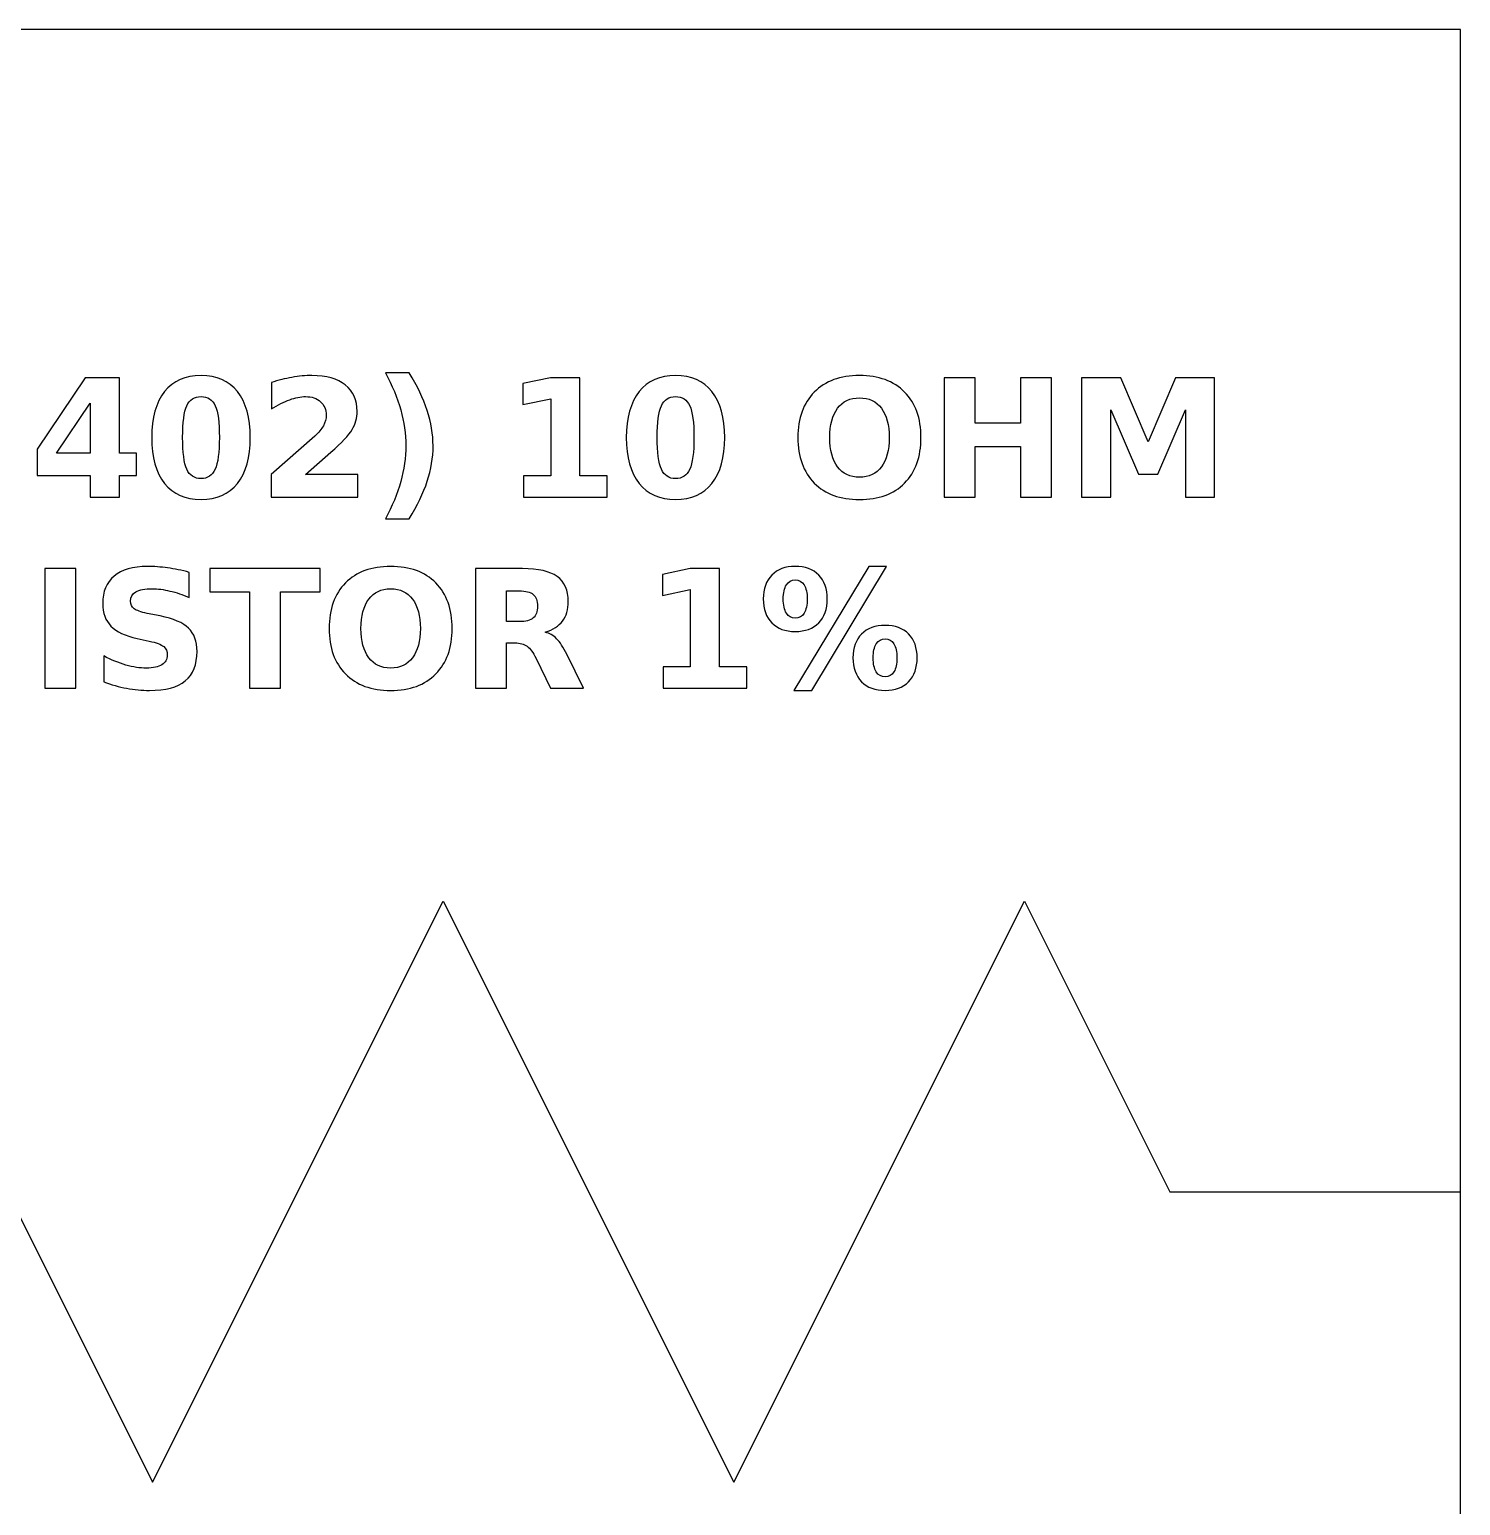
# Model space of a CAD drawing. Extents: x -115 to -95, y -158.5 to -138.5.
# Drawn here: x -107.31 to -95, y -151.2 to -138.5 of the extents above; entities that cross this region are included whole.
import ezdxf

# ---------------------------------------------------------------- set-up
doc = ezdxf.new("R2010")
doc.units = 0
doc.header["$MEASUREMENT"] = 0
doc.layers.add('LAYER_1', color=7, linetype='CONTINUOUS')

msp = doc.modelspace()

# ---------------------------------------------------------------- linework, layer by layer
at = {"layer": 'LAYER_1', "color": 7}
msp.add_lwpolyline([(-115, -158.5), (-95, -158.5), (-95, -138.5), (-115, -138.5), (-115, -158.5)], close=True, dxfattribs=at)
at = {"layer": 'LAYER_1'}
for points, knots in [([(-105.4098, -142.0112), (-105.4098, -142.1817), (-105.4465, -142.3132), (-105.5201, -142.4058), (-105.5201, -142.4058), (-105.5935, -142.4983), (-105.6979, -142.5446), (-105.8329, -142.5446), (-105.8329, -142.5446), (-105.9684, -142.5446), (-106.073, -142.4983), (-106.1464, -142.4058), (-106.1464, -142.4058), (-106.22, -142.3132), (-106.2567, -142.1817), (-106.2567, -142.0112), (-106.2567, -142.0112), (-106.2567, -141.8405), (-106.22, -141.7087), (-106.1464, -141.6161), (-106.1464, -141.6161), (-106.073, -141.5237), (-105.9684, -141.4773), (-105.8329, -141.4773), (-105.8329, -141.4773), (-105.6979, -141.4773), (-105.5935, -141.5237), (-105.5201, -141.6161), (-105.5201, -141.6161), (-105.4465, -141.7087), (-105.4098, -141.8405), (-105.4098, -142.0112)], [0, 0, 0, 0, 0.125, 0.125, 0.125, 0.125, 0.25, 0.25, 0.25, 0.25, 0.375, 0.375, 0.375, 0.375, 0.5, 0.5, 0.5, 0.5, 0.625, 0.625, 0.625, 0.625, 0.75, 0.75, 0.75, 0.75, 0.875, 0.875, 0.875, 0.875, 1, 1, 1, 1]), ([(-104.9357, -142.3296), (-104.9357, -142.3296), (-104.4829, -142.3296), (-104.4829, -142.3296), (-104.4829, -142.3296), (-104.4829, -142.3296), (-104.4829, -142.5246), (-104.4829, -142.5246), (-104.4829, -142.5246), (-104.4829, -142.5246), (-105.2306, -142.5246), (-105.2306, -142.5246), (-105.2306, -142.5246), (-105.2306, -142.5246), (-105.2306, -142.3296), (-105.2306, -142.3296), (-105.2306, -142.3296), (-105.2306, -142.3296), (-104.855, -141.9983), (-104.855, -141.9983), (-104.855, -141.9983), (-104.8214, -141.9679), (-104.7967, -141.9383), (-104.7807, -141.9094), (-104.7807, -141.9094), (-104.7645, -141.8804), (-104.7565, -141.8503), (-104.7565, -141.819), (-104.7565, -141.819), (-104.7565, -141.7708), (-104.7727, -141.732), (-104.8051, -141.7026), (-104.8051, -141.7026), (-104.8374, -141.6732), (-104.8804, -141.6587), (-104.9343, -141.6587), (-104.9343, -141.6587), (-104.9756, -141.6587), (-105.0208, -141.6676), (-105.07, -141.6852), (-105.07, -141.6852), (-105.1191, -141.7029), (-105.1718, -141.7292), (-105.2278, -141.764), (-105.2278, -141.764), (-105.2278, -141.764), (-105.2278, -141.538), (-105.2278, -141.538), (-105.2278, -141.538), (-105.168, -141.5183), (-105.109, -141.5032), (-105.0507, -141.4929), (-105.0507, -141.4929), (-104.9923, -141.4825), (-104.9352, -141.4773), (-104.879, -141.4773), (-104.879, -141.4773), (-104.756, -141.4773), (-104.6603, -141.5044), (-104.5921, -141.5587), (-104.5921, -141.5587), (-104.5239, -141.6128), (-104.4898, -141.6883), (-104.4898, -141.7854), (-104.4898, -141.7854), (-104.4898, -141.8414), (-104.5043, -141.8936), (-104.5333, -141.9421), (-104.5333, -141.9421), (-104.5622, -141.9905), (-104.6231, -142.0554), (-104.7158, -142.1368), (-104.7158, -142.1368), (-104.7158, -142.1368), (-104.9357, -142.3296), (-104.9357, -142.3296)], [0, 0, 0, 0, 0.0526316, 0.0526316, 0.0526316, 0.0526316, 0.1052632, 0.1052632, 0.1052632, 0.1052632, 0.1578947, 0.1578947, 0.1578947, 0.1578947, 0.2105263, 0.2105263, 0.2105263, 0.2105263, 0.2631579, 0.2631579, 0.2631579, 0.2631579, 0.3157895, 0.3157895, 0.3157895, 0.3157895, 0.3684211, 0.3684211, 0.3684211, 0.3684211, 0.4210526, 0.4210526, 0.4210526, 0.4210526, 0.4736842, 0.4736842, 0.4736842, 0.4736842, 0.5263158, 0.5263158, 0.5263158, 0.5263158, 0.5789474, 0.5789474, 0.5789474, 0.5789474, 0.6315789, 0.6315789, 0.6315789, 0.6315789, 0.6842105, 0.6842105, 0.6842105, 0.6842105, 0.7368421, 0.7368421, 0.7368421, 0.7368421, 0.7894737, 0.7894737, 0.7894737, 0.7894737, 0.8421053, 0.8421053, 0.8421053, 0.8421053, 0.8947368, 0.8947368, 0.8947368, 0.8947368, 0.9473684, 0.9473684, 0.9473684, 0.9473684, 1, 1, 1, 1]), ([(-104.2475, -142.7106), (-104.1887, -142.6013), (-104.1445, -142.4945), (-104.1151, -142.3903), (-104.1151, -142.3903), (-104.0857, -142.2859), (-104.0711, -142.1831), (-104.0711, -142.0815), (-104.0711, -142.0815), (-104.0711, -141.9799), (-104.0857, -141.8771), (-104.1151, -141.7732), (-104.1151, -141.7732), (-104.1445, -141.6692), (-104.1887, -141.5627), (-104.2475, -141.4538), (-104.2475, -141.4538), (-104.2475, -141.4538), (-104.0429, -141.4538), (-104.0429, -141.4538), (-104.0429, -141.4538), (-103.9731, -141.5665), (-103.9213, -141.6742), (-103.8874, -141.7774), (-103.8874, -141.7774), (-103.8538, -141.8804), (-103.8369, -141.9823), (-103.8369, -142.0829), (-103.8369, -142.0829), (-103.8369, -142.1836), (-103.8536, -142.2849), (-103.8872, -142.387), (-103.8872, -142.387), (-103.9206, -142.4893), (-103.9726, -142.5973), (-104.0429, -142.7106), (-104.0429, -142.7106), (-104.0429, -142.7106), (-104.2475, -142.7106), (-104.2475, -142.7106)], [0, 0, 0, 0, 0.1, 0.1, 0.1, 0.1, 0.2, 0.2, 0.2, 0.2, 0.3, 0.3, 0.3, 0.3, 0.4, 0.4, 0.4, 0.4, 0.5, 0.5, 0.5, 0.5, 0.6, 0.6, 0.6, 0.6, 0.7, 0.7, 0.7, 0.7, 0.8, 0.8, 0.8, 0.8, 0.9, 0.9, 0.9, 0.9, 1, 1, 1, 1]), ([(-101.3279, -142.0112), (-101.3279, -142.1817), (-101.3646, -142.3132), (-101.4382, -142.4058), (-101.4382, -142.4058), (-101.5116, -142.4983), (-101.616, -142.5446), (-101.751, -142.5446), (-101.751, -142.5446), (-101.8865, -142.5446), (-101.9911, -142.4983), (-102.0645, -142.4058), (-102.0645, -142.4058), (-102.1381, -142.3132), (-102.1748, -142.1817), (-102.1748, -142.0112), (-102.1748, -142.0112), (-102.1748, -141.8405), (-102.1381, -141.7087), (-102.0645, -141.6161), (-102.0645, -141.6161), (-101.9911, -141.5237), (-101.8865, -141.4773), (-101.751, -141.4773), (-101.751, -141.4773), (-101.616, -141.4773), (-101.5116, -141.5237), (-101.4382, -141.6161), (-101.4382, -141.6161), (-101.3646, -141.7087), (-101.3279, -141.8405), (-101.3279, -142.0112)], [0, 0, 0, 0, 0.125, 0.125, 0.125, 0.125, 0.25, 0.25, 0.25, 0.25, 0.375, 0.375, 0.375, 0.375, 0.5, 0.5, 0.5, 0.5, 0.625, 0.625, 0.625, 0.625, 0.75, 0.75, 0.75, 0.75, 0.875, 0.875, 0.875, 0.875, 1, 1, 1, 1]), ([(-100.1696, -141.4773), (-100.0043, -141.4773), (-99.8747, -141.5246), (-99.7811, -141.6194), (-99.7811, -141.6194), (-99.6873, -141.7139), (-99.6405, -141.8444), (-99.6405, -142.0112), (-99.6405, -142.0112), (-99.6405, -142.1775), (-99.6873, -142.308), (-99.7811, -142.4025), (-99.7811, -142.4025), (-99.8747, -142.4973), (-100.0043, -142.5446), (-100.1696, -142.5446), (-100.1696, -142.5446), (-100.3345, -142.5446), (-100.4638, -142.4973), (-100.5579, -142.4025), (-100.5579, -142.4025), (-100.6517, -142.308), (-100.6988, -142.1775), (-100.6988, -142.0112), (-100.6988, -142.0112), (-100.6988, -141.8444), (-100.6517, -141.7139), (-100.5579, -141.6194), (-100.5579, -141.6194), (-100.4638, -141.5246), (-100.3345, -141.4773), (-100.1696, -141.4773)], [0, 0, 0, 0, 0.125, 0.125, 0.125, 0.125, 0.25, 0.25, 0.25, 0.25, 0.375, 0.375, 0.375, 0.375, 0.5, 0.5, 0.5, 0.5, 0.625, 0.625, 0.625, 0.625, 0.75, 0.75, 0.75, 0.75, 0.875, 0.875, 0.875, 0.875, 1, 1, 1, 1]), ([(-106.8306, -141.4959), (-106.8306, -141.4959), (-106.5356, -141.4959), (-106.5356, -141.4959), (-106.5356, -141.4959), (-106.5356, -141.4959), (-106.5356, -142.145), (-106.5356, -142.145), (-106.5356, -142.145), (-106.5356, -142.145), (-106.3889, -142.145), (-106.3889, -142.145), (-106.3889, -142.145), (-106.3889, -142.145), (-106.3889, -142.3372), (-106.3889, -142.3372), (-106.3889, -142.3372), (-106.3889, -142.3372), (-106.5356, -142.3372), (-106.5356, -142.3372), (-106.5356, -142.3372), (-106.5356, -142.3372), (-106.5356, -142.5246), (-106.5356, -142.5246), (-106.5356, -142.5246), (-106.5356, -142.5246), (-106.7863, -142.5246), (-106.7863, -142.5246), (-106.7863, -142.5246), (-106.7863, -142.5246), (-106.7863, -142.3372), (-106.7863, -142.3372), (-106.7863, -142.3372), (-106.7863, -142.3372), (-107.2426, -142.3372), (-107.2426, -142.3372), (-107.2426, -142.3372), (-107.2426, -142.3372), (-107.2426, -142.1097), (-107.2426, -142.1097), (-107.2426, -142.1097), (-107.2426, -142.1097), (-106.8306, -141.4959), (-106.8306, -141.4959)], [0, 0, 0, 0, 0.0909091, 0.0909091, 0.0909091, 0.0909091, 0.1818182, 0.1818182, 0.1818182, 0.1818182, 0.2727273, 0.2727273, 0.2727273, 0.2727273, 0.3636364, 0.3636364, 0.3636364, 0.3636364, 0.4545455, 0.4545455, 0.4545455, 0.4545455, 0.5454545, 0.5454545, 0.5454545, 0.5454545, 0.6363636, 0.6363636, 0.6363636, 0.6363636, 0.7272727, 0.7272727, 0.7272727, 0.7272727, 0.8181818, 0.8181818, 0.8181818, 0.8181818, 0.9090909, 0.9090909, 0.9090909, 0.9090909, 1, 1, 1, 1]), ([(-103.0589, -142.3414), (-103.0589, -142.3414), (-102.8246, -142.3414), (-102.8246, -142.3414), (-102.8246, -142.3414), (-102.8246, -142.3414), (-102.8246, -141.6765), (-102.8246, -141.6765), (-102.8246, -141.6765), (-102.8246, -141.6765), (-103.065, -141.7262), (-103.065, -141.7262), (-103.065, -141.7262), (-103.065, -141.7262), (-103.065, -141.5455), (-103.065, -141.5455), (-103.065, -141.5455), (-103.065, -141.5455), (-102.826, -141.4959), (-102.826, -141.4959), (-102.826, -141.4959), (-102.826, -141.4959), (-102.5739, -141.4959), (-102.5739, -141.4959), (-102.5739, -141.4959), (-102.5739, -141.4959), (-102.5739, -142.3414), (-102.5739, -142.3414), (-102.5739, -142.3414), (-102.5739, -142.3414), (-102.3397, -142.3414), (-102.3397, -142.3414), (-102.3397, -142.3414), (-102.3397, -142.3414), (-102.3397, -142.5246), (-102.3397, -142.5246), (-102.3397, -142.5246), (-102.3397, -142.5246), (-103.0589, -142.5246), (-103.0589, -142.5246), (-103.0589, -142.5246), (-103.0589, -142.5246), (-103.0589, -142.3414), (-103.0589, -142.3414)], [0, 0, 0, 0, 0.0909091, 0.0909091, 0.0909091, 0.0909091, 0.1818182, 0.1818182, 0.1818182, 0.1818182, 0.2727273, 0.2727273, 0.2727273, 0.2727273, 0.3636364, 0.3636364, 0.3636364, 0.3636364, 0.4545455, 0.4545455, 0.4545455, 0.4545455, 0.5454545, 0.5454545, 0.5454545, 0.5454545, 0.6363636, 0.6363636, 0.6363636, 0.6363636, 0.7272727, 0.7272727, 0.7272727, 0.7272727, 0.8181818, 0.8181818, 0.8181818, 0.8181818, 0.9090909, 0.9090909, 0.9090909, 0.9090909, 1, 1, 1, 1]), ([(-99.4398, -141.4959), (-99.4398, -141.4959), (-99.1745, -141.4959), (-99.1745, -141.4959), (-99.1745, -141.4959), (-99.1745, -141.4959), (-99.1745, -141.888), (-99.1745, -141.888), (-99.1745, -141.888), (-99.1745, -141.888), (-98.7832, -141.888), (-98.7832, -141.888), (-98.7832, -141.888), (-98.7832, -141.888), (-98.7832, -141.4959), (-98.7832, -141.4959), (-98.7832, -141.4959), (-98.7832, -141.4959), (-98.5179, -141.4959), (-98.5179, -141.4959), (-98.5179, -141.4959), (-98.5179, -141.4959), (-98.5179, -142.5246), (-98.5179, -142.5246), (-98.5179, -142.5246), (-98.5179, -142.5246), (-98.7832, -142.5246), (-98.7832, -142.5246), (-98.7832, -142.5246), (-98.7832, -142.5246), (-98.7832, -142.0886), (-98.7832, -142.0886), (-98.7832, -142.0886), (-98.7832, -142.0886), (-99.1745, -142.0886), (-99.1745, -142.0886), (-99.1745, -142.0886), (-99.1745, -142.0886), (-99.1745, -142.5246), (-99.1745, -142.5246), (-99.1745, -142.5246), (-99.1745, -142.5246), (-99.4398, -142.5246), (-99.4398, -142.5246), (-99.4398, -142.5246), (-99.4398, -142.5246), (-99.4398, -141.4959), (-99.4398, -141.4959)], [0, 0, 0, 0, 0.0833333, 0.0833333, 0.0833333, 0.0833333, 0.1666667, 0.1666667, 0.1666667, 0.1666667, 0.25, 0.25, 0.25, 0.25, 0.3333333, 0.3333333, 0.3333333, 0.3333333, 0.4166667, 0.4166667, 0.4166667, 0.4166667, 0.5, 0.5, 0.5, 0.5, 0.5833333, 0.5833333, 0.5833333, 0.5833333, 0.6666667, 0.6666667, 0.6666667, 0.6666667, 0.75, 0.75, 0.75, 0.75, 0.8333333, 0.8333333, 0.8333333, 0.8333333, 0.9166667, 0.9166667, 0.9166667, 0.9166667, 1, 1, 1, 1]), ([(-98.2589, -141.4959), (-98.2589, -141.4959), (-97.9214, -141.4959), (-97.9214, -141.4959), (-97.9214, -141.4959), (-97.9214, -141.4959), (-97.6869, -142.0465), (-97.6869, -142.0465), (-97.6869, -142.0465), (-97.6869, -142.0465), (-97.4513, -141.4959), (-97.4513, -141.4959), (-97.4513, -141.4959), (-97.4513, -141.4959), (-97.1145, -141.4959), (-97.1145, -141.4959), (-97.1145, -141.4959), (-97.1145, -141.4959), (-97.1145, -142.5246), (-97.1145, -142.5246), (-97.1145, -142.5246), (-97.1145, -142.5246), (-97.3652, -142.5246), (-97.3652, -142.5246), (-97.3652, -142.5246), (-97.3652, -142.5246), (-97.3652, -141.7722), (-97.3652, -141.7722), (-97.3652, -141.7722), (-97.3652, -141.7722), (-97.6023, -142.3268), (-97.6023, -142.3268), (-97.6023, -142.3268), (-97.6023, -142.3268), (-97.7704, -142.3268), (-97.7704, -142.3268), (-97.7704, -142.3268), (-97.7704, -142.3268), (-98.0075, -141.7722), (-98.0075, -141.7722), (-98.0075, -141.7722), (-98.0075, -141.7722), (-98.0075, -142.5246), (-98.0075, -142.5246), (-98.0075, -142.5246), (-98.0075, -142.5246), (-98.2589, -142.5246), (-98.2589, -142.5246), (-98.2589, -142.5246), (-98.2589, -142.5246), (-98.2589, -141.4959), (-98.2589, -141.4959)], [0, 0, 0, 0, 0.0769231, 0.0769231, 0.0769231, 0.0769231, 0.1538462, 0.1538462, 0.1538462, 0.1538462, 0.2307692, 0.2307692, 0.2307692, 0.2307692, 0.3076923, 0.3076923, 0.3076923, 0.3076923, 0.3846154, 0.3846154, 0.3846154, 0.3846154, 0.4615385, 0.4615385, 0.4615385, 0.4615385, 0.5384615, 0.5384615, 0.5384615, 0.5384615, 0.6153846, 0.6153846, 0.6153846, 0.6153846, 0.6923077, 0.6923077, 0.6923077, 0.6923077, 0.7692308, 0.7692308, 0.7692308, 0.7692308, 0.8461538, 0.8461538, 0.8461538, 0.8461538, 0.9230769, 0.9230769, 0.9230769, 0.9230769, 1, 1, 1, 1]), ([(-106.7863, -141.7144), (-106.7863, -141.7144), (-107.0773, -142.145), (-107.0773, -142.145), (-107.0773, -142.145), (-107.0773, -142.145), (-106.7863, -142.145), (-106.7863, -142.145), (-106.7863, -142.145), (-106.7863, -142.145), (-106.7863, -141.7144), (-106.7863, -141.7144)], [0, 0, 0, 0, 0.3333333, 0.3333333, 0.3333333, 0.3333333, 0.6666667, 0.6666667, 0.6666667, 0.6666667, 1, 1, 1, 1]), ([(-105.6751, -142.0093), (-105.6751, -141.8807), (-105.6871, -141.7901), (-105.7113, -141.7374), (-105.7113, -141.7374), (-105.7353, -141.685), (-105.776, -141.6587), (-105.8329, -141.6587), (-105.8329, -141.6587), (-105.8898, -141.6587), (-105.9305, -141.685), (-105.955, -141.7374), (-105.955, -141.7374), (-105.9792, -141.7901), (-105.9914, -141.8807), (-105.9914, -142.0093), (-105.9914, -142.0093), (-105.9914, -142.1391), (-105.9792, -142.2309), (-105.955, -142.284), (-105.955, -142.284), (-105.9305, -142.3374), (-105.8898, -142.364), (-105.8329, -142.364), (-105.8329, -142.364), (-105.7765, -142.364), (-105.736, -142.3374), (-105.7115, -142.284), (-105.7115, -142.284), (-105.6873, -142.2309), (-105.6751, -142.1391), (-105.6751, -142.0093)], [0, 0, 0, 0, 0.125, 0.125, 0.125, 0.125, 0.25, 0.25, 0.25, 0.25, 0.375, 0.375, 0.375, 0.375, 0.5, 0.5, 0.5, 0.5, 0.625, 0.625, 0.625, 0.625, 0.75, 0.75, 0.75, 0.75, 0.875, 0.875, 0.875, 0.875, 1, 1, 1, 1]), ([(-101.5932, -142.0093), (-101.5932, -141.8807), (-101.6052, -141.7901), (-101.6294, -141.7374), (-101.6294, -141.7374), (-101.6534, -141.685), (-101.6941, -141.6587), (-101.751, -141.6587), (-101.751, -141.6587), (-101.8079, -141.6587), (-101.8486, -141.685), (-101.8731, -141.7374), (-101.8731, -141.7374), (-101.8973, -141.7901), (-101.9095, -141.8807), (-101.9095, -142.0093), (-101.9095, -142.0093), (-101.9095, -142.1391), (-101.8973, -142.2309), (-101.8731, -142.284), (-101.8731, -142.284), (-101.8486, -142.3374), (-101.8079, -142.364), (-101.751, -142.364), (-101.751, -142.364), (-101.6946, -142.364), (-101.6541, -142.3374), (-101.6296, -142.284), (-101.6296, -142.284), (-101.6054, -142.2309), (-101.5932, -142.1391), (-101.5932, -142.0093)], [0, 0, 0, 0, 0.125, 0.125, 0.125, 0.125, 0.25, 0.25, 0.25, 0.25, 0.375, 0.375, 0.375, 0.375, 0.5, 0.5, 0.5, 0.5, 0.625, 0.625, 0.625, 0.625, 0.75, 0.75, 0.75, 0.75, 0.875, 0.875, 0.875, 0.875, 1, 1, 1, 1]), ([(-100.1696, -141.6695), (-100.2505, -141.6695), (-100.3131, -141.6993), (-100.3578, -141.7591), (-100.3578, -141.7591), (-100.4022, -141.8188), (-100.4246, -141.9028), (-100.4246, -142.0112), (-100.4246, -142.0112), (-100.4246, -142.1194), (-100.4022, -142.2031), (-100.3578, -142.2628), (-100.3578, -142.2628), (-100.3131, -142.3226), (-100.2505, -142.3524), (-100.1696, -142.3524), (-100.1696, -142.3524), (-100.0882, -142.3524), (-100.0255, -142.3226), (-99.9808, -142.2628), (-99.9808, -142.2628), (-99.9363, -142.2031), (-99.914, -142.1194), (-99.914, -142.0112), (-99.914, -142.0112), (-99.914, -141.9028), (-99.9363, -141.8188), (-99.9808, -141.7591), (-99.9808, -141.7591), (-100.0255, -141.6993), (-100.0882, -141.6695), (-100.1696, -141.6695)], [0, 0, 0, 0, 0.125, 0.125, 0.125, 0.125, 0.25, 0.25, 0.25, 0.25, 0.375, 0.375, 0.375, 0.375, 0.5, 0.5, 0.5, 0.5, 0.625, 0.625, 0.625, 0.625, 0.75, 0.75, 0.75, 0.75, 0.875, 0.875, 0.875, 0.875, 1, 1, 1, 1]), ([(-105.9348, -143.1709), (-105.9348, -143.1709), (-105.9348, -143.3884), (-105.9348, -143.3884), (-105.9348, -143.3884), (-105.9913, -143.3632), (-106.0465, -143.3442), (-106.1001, -143.3313), (-106.1001, -143.3313), (-106.154, -143.3183), (-106.2048, -143.312), (-106.2525, -143.312), (-106.2525, -143.312), (-106.3158, -143.312), (-106.3628, -143.3207), (-106.3932, -143.3381), (-106.3932, -143.3381), (-106.4235, -143.3557), (-106.4386, -143.3828), (-106.4386, -143.4195), (-106.4386, -143.4195), (-106.4386, -143.447), (-106.4285, -143.4686), (-106.408, -143.4839), (-106.408, -143.4839), (-106.3875, -143.4992), (-106.3504, -143.5126), (-106.2965, -143.5236), (-106.2965, -143.5236), (-106.2965, -143.5236), (-106.1836, -143.5462), (-106.1836, -143.5462), (-106.1836, -143.5462), (-106.0691, -143.5693), (-105.988, -143.6041), (-105.9398, -143.6511), (-105.9398, -143.6511), (-105.8915, -143.6979), (-105.8673, -143.7645), (-105.8673, -143.8508), (-105.8673, -143.8508), (-105.8673, -143.9644), (-105.9009, -144.0488), (-105.9682, -144.1041), (-105.9682, -144.1041), (-106.0355, -144.1593), (-106.1382, -144.1871), (-106.2765, -144.1871), (-106.2765, -144.1871), (-106.3419, -144.1871), (-106.4073, -144.181), (-106.4729, -144.1685), (-106.4729, -144.1685), (-106.5385, -144.156), (-106.6044, -144.1377), (-106.67, -144.1135), (-106.67, -144.1135), (-106.67, -144.1135), (-106.67, -143.8896), (-106.67, -143.8896), (-106.67, -143.8896), (-106.6044, -143.9244), (-106.5409, -143.9507), (-106.4795, -143.9684), (-106.4795, -143.9684), (-106.4181, -143.986), (-106.3591, -143.9949), (-106.3022, -143.9949), (-106.3022, -143.9949), (-106.2443, -143.9949), (-106.1999, -143.9853), (-106.1691, -143.966), (-106.1691, -143.966), (-106.1382, -143.9467), (-106.123, -143.9192), (-106.123, -143.8832), (-106.123, -143.8832), (-106.123, -143.8512), (-106.1333, -143.8263), (-106.1542, -143.8089), (-106.1542, -143.8089), (-106.1752, -143.7915), (-106.2168, -143.7758), (-106.2794, -143.7621), (-106.2794, -143.7621), (-106.2794, -143.7621), (-106.3821, -143.7393), (-106.3821, -143.7393), (-106.3821, -143.7393), (-106.4849, -143.7172), (-106.5602, -143.6822), (-106.6077, -143.6339), (-106.6077, -143.6339), (-106.6552, -143.5857), (-106.6789, -143.5206), (-106.6789, -143.439), (-106.6789, -143.439), (-106.6789, -143.3364), (-106.6458, -143.2576), (-106.5797, -143.2026), (-106.5797, -143.2026), (-106.5136, -143.1473), (-106.4186, -143.1198), (-106.2944, -143.1198), (-106.2944, -143.1198), (-106.238, -143.1198), (-106.1799, -143.1241), (-106.1201, -143.1325), (-106.1201, -143.1325), (-106.0604, -143.141), (-105.9986, -143.1537), (-105.9348, -143.1709)], [0, 0, 0, 0, 0.0357143, 0.0357143, 0.0357143, 0.0357143, 0.0714286, 0.0714286, 0.0714286, 0.0714286, 0.1071429, 0.1071429, 0.1071429, 0.1071429, 0.1428571, 0.1428571, 0.1428571, 0.1428571, 0.1785714, 0.1785714, 0.1785714, 0.1785714, 0.2142857, 0.2142857, 0.2142857, 0.2142857, 0.25, 0.25, 0.25, 0.25, 0.2857143, 0.2857143, 0.2857143, 0.2857143, 0.3214286, 0.3214286, 0.3214286, 0.3214286, 0.3571429, 0.3571429, 0.3571429, 0.3571429, 0.3928571, 0.3928571, 0.3928571, 0.3928571, 0.4285714, 0.4285714, 0.4285714, 0.4285714, 0.4642857, 0.4642857, 0.4642857, 0.4642857, 0.5, 0.5, 0.5, 0.5, 0.5357143, 0.5357143, 0.5357143, 0.5357143, 0.5714286, 0.5714286, 0.5714286, 0.5714286, 0.6071429, 0.6071429, 0.6071429, 0.6071429, 0.6428571, 0.6428571, 0.6428571, 0.6428571, 0.6785714, 0.6785714, 0.6785714, 0.6785714, 0.7142857, 0.7142857, 0.7142857, 0.7142857, 0.75, 0.75, 0.75, 0.75, 0.7857143, 0.7857143, 0.7857143, 0.7857143, 0.8214286, 0.8214286, 0.8214286, 0.8214286, 0.8571429, 0.8571429, 0.8571429, 0.8571429, 0.8928571, 0.8928571, 0.8928571, 0.8928571, 0.9285714, 0.9285714, 0.9285714, 0.9285714, 0.9642857, 0.9642857, 0.9642857, 0.9642857, 1, 1, 1, 1]), ([(-104.202, -143.1198), (-104.0367, -143.1198), (-103.9071, -143.1671), (-103.8135, -143.2619), (-103.8135, -143.2619), (-103.7197, -143.3564), (-103.6729, -143.4869), (-103.6729, -143.6537), (-103.6729, -143.6537), (-103.6729, -143.82), (-103.7197, -143.9505), (-103.8135, -144.045), (-103.8135, -144.045), (-103.9071, -144.1398), (-104.0367, -144.1871), (-104.202, -144.1871), (-104.202, -144.1871), (-104.3669, -144.1871), (-104.4962, -144.1398), (-104.5903, -144.045), (-104.5903, -144.045), (-104.6841, -143.9505), (-104.7312, -143.82), (-104.7312, -143.6537), (-104.7312, -143.6537), (-104.7312, -143.4869), (-104.6841, -143.3564), (-104.5903, -143.2619), (-104.5903, -143.2619), (-104.4962, -143.1671), (-104.3669, -143.1198), (-104.202, -143.1198)], [0, 0, 0, 0, 0.125, 0.125, 0.125, 0.125, 0.25, 0.25, 0.25, 0.25, 0.375, 0.375, 0.375, 0.375, 0.5, 0.5, 0.5, 0.5, 0.625, 0.625, 0.625, 0.625, 0.75, 0.75, 0.75, 0.75, 0.875, 0.875, 0.875, 0.875, 1, 1, 1, 1]), ([(-100.7218, -143.1198), (-100.6364, -143.1198), (-100.5691, -143.1448), (-100.5202, -143.1946), (-100.5202, -143.1946), (-100.4713, -143.2445), (-100.4469, -143.3127), (-100.4469, -143.3997), (-100.4469, -143.3997), (-100.4469, -143.4865), (-100.4713, -143.5549), (-100.5202, -143.605), (-100.5202, -143.605), (-100.5691, -143.6551), (-100.6364, -143.68), (-100.7218, -143.68), (-100.7218, -143.68), (-100.8072, -143.68), (-100.8744, -143.6551), (-100.9233, -143.605), (-100.9233, -143.605), (-100.9723, -143.5549), (-100.9967, -143.4865), (-100.9967, -143.3997), (-100.9967, -143.3997), (-100.9967, -143.3127), (-100.9723, -143.2445), (-100.9233, -143.1946), (-100.9233, -143.1946), (-100.8744, -143.1448), (-100.8072, -143.1198), (-100.7218, -143.1198)], [0, 0, 0, 0, 0.125, 0.125, 0.125, 0.125, 0.25, 0.25, 0.25, 0.25, 0.375, 0.375, 0.375, 0.375, 0.5, 0.5, 0.5, 0.5, 0.625, 0.625, 0.625, 0.625, 0.75, 0.75, 0.75, 0.75, 0.875, 0.875, 0.875, 0.875, 1, 1, 1, 1]), ([(-100.5804, -144.1871), (-100.5804, -144.1871), (-100.7326, -144.1871), (-100.7326, -144.1871), (-100.7326, -144.1871), (-100.7326, -144.1871), (-100.0898, -143.1198), (-100.0898, -143.1198), (-100.0898, -143.1198), (-100.0898, -143.1198), (-99.937, -143.1198), (-99.937, -143.1198), (-99.937, -143.1198), (-99.937, -143.1198), (-100.5804, -144.1871), (-100.5804, -144.1871)], [0, 0, 0, 0, 0.25, 0.25, 0.25, 0.25, 0.5, 0.5, 0.5, 0.5, 0.75, 0.75, 0.75, 0.75, 1, 1, 1, 1]), ([(-107.1756, -143.1384), (-107.1756, -143.1384), (-106.9103, -143.1384), (-106.9103, -143.1384), (-106.9103, -143.1384), (-106.9103, -143.1384), (-106.9103, -144.1671), (-106.9103, -144.1671), (-106.9103, -144.1671), (-106.9103, -144.1671), (-107.1756, -144.1671), (-107.1756, -144.1671), (-107.1756, -144.1671), (-107.1756, -144.1671), (-107.1756, -143.1384), (-107.1756, -143.1384)], [0, 0, 0, 0, 0.25, 0.25, 0.25, 0.25, 0.5, 0.5, 0.5, 0.5, 0.75, 0.75, 0.75, 0.75, 1, 1, 1, 1]), ([(-105.7573, -143.1384), (-105.7573, -143.1384), (-104.8093, -143.1384), (-104.8093, -143.1384), (-104.8093, -143.1384), (-104.8093, -143.1384), (-104.8093, -143.339), (-104.8093, -143.339), (-104.8093, -143.339), (-104.8093, -143.339), (-105.1503, -143.339), (-105.1503, -143.339), (-105.1503, -143.339), (-105.1503, -143.339), (-105.1503, -144.1671), (-105.1503, -144.1671), (-105.1503, -144.1671), (-105.1503, -144.1671), (-105.4156, -144.1671), (-105.4156, -144.1671), (-105.4156, -144.1671), (-105.4156, -144.1671), (-105.4156, -143.339), (-105.4156, -143.339), (-105.4156, -143.339), (-105.4156, -143.339), (-105.7573, -143.339), (-105.7573, -143.339), (-105.7573, -143.339), (-105.7573, -143.339), (-105.7573, -143.1384), (-105.7573, -143.1384)], [0, 0, 0, 0, 0.125, 0.125, 0.125, 0.125, 0.25, 0.25, 0.25, 0.25, 0.375, 0.375, 0.375, 0.375, 0.5, 0.5, 0.5, 0.5, 0.625, 0.625, 0.625, 0.625, 0.75, 0.75, 0.75, 0.75, 0.875, 0.875, 0.875, 0.875, 1, 1, 1, 1]), ([(-103.2069, -143.7779), (-103.2069, -143.7779), (-103.2069, -144.1671), (-103.2069, -144.1671), (-103.2069, -144.1671), (-103.2069, -144.1671), (-103.4722, -144.1671), (-103.4722, -144.1671), (-103.4722, -144.1671), (-103.4722, -144.1671), (-103.4722, -143.1384), (-103.4722, -143.1384), (-103.4722, -143.1384), (-103.4722, -143.1384), (-103.067, -143.1384), (-103.067, -143.1384), (-103.067, -143.1384), (-102.9315, -143.1384), (-102.832, -143.1612), (-102.769, -143.2066), (-102.769, -143.2066), (-102.7058, -143.252), (-102.6742, -143.324), (-102.6742, -143.4223), (-102.6742, -143.4223), (-102.6742, -143.4902), (-102.6907, -143.5462), (-102.7234, -143.5897), (-102.7234, -143.5897), (-102.7563, -143.6335), (-102.8059, -143.6657), (-102.872, -143.6862), (-102.872, -143.6862), (-102.8358, -143.6946), (-102.8031, -143.7132), (-102.7744, -143.7424), (-102.7744, -143.7424), (-102.7457, -143.7715), (-102.7168, -143.8157), (-102.6874, -143.875), (-102.6874, -143.875), (-102.6874, -143.875), (-102.5432, -144.1671), (-102.5432, -144.1671), (-102.5432, -144.1671), (-102.5432, -144.1671), (-102.8259, -144.1671), (-102.8259, -144.1671), (-102.8259, -144.1671), (-102.8259, -144.1671), (-102.9513, -143.9115), (-102.9513, -143.9115), (-102.9513, -143.9115), (-102.9764, -143.8602), (-103.0021, -143.8249), (-103.0282, -143.8061), (-103.0282, -143.8061), (-103.0541, -143.7873), (-103.0886, -143.7779), (-103.1319, -143.7779), (-103.1319, -143.7779), (-103.1319, -143.7779), (-103.2069, -143.7779), (-103.2069, -143.7779)], [0, 0, 0, 0, 0.0625, 0.0625, 0.0625, 0.0625, 0.125, 0.125, 0.125, 0.125, 0.1875, 0.1875, 0.1875, 0.1875, 0.25, 0.25, 0.25, 0.25, 0.3125, 0.3125, 0.3125, 0.3125, 0.375, 0.375, 0.375, 0.375, 0.4375, 0.4375, 0.4375, 0.4375, 0.5, 0.5, 0.5, 0.5, 0.5625, 0.5625, 0.5625, 0.5625, 0.625, 0.625, 0.625, 0.625, 0.6875, 0.6875, 0.6875, 0.6875, 0.75, 0.75, 0.75, 0.75, 0.8125, 0.8125, 0.8125, 0.8125, 0.875, 0.875, 0.875, 0.875, 0.9375, 0.9375, 0.9375, 0.9375, 1, 1, 1, 1]), ([(-101.8587, -143.9839), (-101.8587, -143.9839), (-101.6244, -143.9839), (-101.6244, -143.9839), (-101.6244, -143.9839), (-101.6244, -143.9839), (-101.6244, -143.319), (-101.6244, -143.319), (-101.6244, -143.319), (-101.6244, -143.319), (-101.8648, -143.3687), (-101.8648, -143.3687), (-101.8648, -143.3687), (-101.8648, -143.3687), (-101.8648, -143.188), (-101.8648, -143.188), (-101.8648, -143.188), (-101.8648, -143.188), (-101.6258, -143.1384), (-101.6258, -143.1384), (-101.6258, -143.1384), (-101.6258, -143.1384), (-101.3737, -143.1384), (-101.3737, -143.1384), (-101.3737, -143.1384), (-101.3737, -143.1384), (-101.3737, -143.9839), (-101.3737, -143.9839), (-101.3737, -143.9839), (-101.3737, -143.9839), (-101.1395, -143.9839), (-101.1395, -143.9839), (-101.1395, -143.9839), (-101.1395, -143.9839), (-101.1395, -144.1671), (-101.1395, -144.1671), (-101.1395, -144.1671), (-101.1395, -144.1671), (-101.8587, -144.1671), (-101.8587, -144.1671), (-101.8587, -144.1671), (-101.8587, -144.1671), (-101.8587, -143.9839), (-101.8587, -143.9839)], [0, 0, 0, 0, 0.0909091, 0.0909091, 0.0909091, 0.0909091, 0.1818182, 0.1818182, 0.1818182, 0.1818182, 0.2727273, 0.2727273, 0.2727273, 0.2727273, 0.3636364, 0.3636364, 0.3636364, 0.3636364, 0.4545455, 0.4545455, 0.4545455, 0.4545455, 0.5454545, 0.5454545, 0.5454545, 0.5454545, 0.6363636, 0.6363636, 0.6363636, 0.6363636, 0.7272727, 0.7272727, 0.7272727, 0.7272727, 0.8181818, 0.8181818, 0.8181818, 0.8181818, 0.9090909, 0.9090909, 0.9090909, 0.9090909, 1, 1, 1, 1]), ([(-100.7218, -143.2355), (-100.7547, -143.2355), (-100.7803, -143.2499), (-100.7982, -143.2783), (-100.7982, -143.2783), (-100.8161, -143.3068), (-100.825, -143.3473), (-100.825, -143.3997), (-100.825, -143.3997), (-100.825, -143.4524), (-100.8161, -143.4933), (-100.7982, -143.522), (-100.7982, -143.522), (-100.7803, -143.5507), (-100.7547, -143.565), (-100.7218, -143.565), (-100.7218, -143.565), (-100.6886, -143.565), (-100.6632, -143.5507), (-100.6456, -143.522), (-100.6456, -143.522), (-100.6279, -143.4933), (-100.619, -143.4524), (-100.619, -143.3997), (-100.619, -143.3997), (-100.619, -143.3473), (-100.6279, -143.3068), (-100.6458, -143.2783), (-100.6458, -143.2783), (-100.6637, -143.2499), (-100.6891, -143.2355), (-100.7218, -143.2355)], [0, 0, 0, 0, 0.125, 0.125, 0.125, 0.125, 0.25, 0.25, 0.25, 0.25, 0.375, 0.375, 0.375, 0.375, 0.5, 0.5, 0.5, 0.5, 0.625, 0.625, 0.625, 0.625, 0.75, 0.75, 0.75, 0.75, 0.875, 0.875, 0.875, 0.875, 1, 1, 1, 1]), ([(-104.202, -143.312), (-104.2829, -143.312), (-104.3455, -143.3418), (-104.3902, -143.4016), (-104.3902, -143.4016), (-104.4346, -143.4613), (-104.457, -143.5453), (-104.457, -143.6537), (-104.457, -143.6537), (-104.457, -143.7619), (-104.4346, -143.8456), (-104.3902, -143.9053), (-104.3902, -143.9053), (-104.3455, -143.9651), (-104.2829, -143.9949), (-104.202, -143.9949), (-104.202, -143.9949), (-104.1206, -143.9949), (-104.0579, -143.9651), (-104.0132, -143.9053), (-104.0132, -143.9053), (-103.9687, -143.8456), (-103.9464, -143.7619), (-103.9464, -143.6537), (-103.9464, -143.6537), (-103.9464, -143.5453), (-103.9687, -143.4613), (-104.0132, -143.4016), (-104.0132, -143.4016), (-104.0579, -143.3418), (-104.1206, -143.312), (-104.202, -143.312)], [0, 0, 0, 0, 0.125, 0.125, 0.125, 0.125, 0.25, 0.25, 0.25, 0.25, 0.375, 0.375, 0.375, 0.375, 0.5, 0.5, 0.5, 0.5, 0.625, 0.625, 0.625, 0.625, 0.75, 0.75, 0.75, 0.75, 0.875, 0.875, 0.875, 0.875, 1, 1, 1, 1]), ([(-103.0952, -143.5947), (-103.0397, -143.5947), (-102.9997, -143.5843), (-102.9757, -143.5636), (-102.9757, -143.5636), (-102.9515, -143.5429), (-102.9395, -143.5088), (-102.9395, -143.4615), (-102.9395, -143.4615), (-102.9395, -143.4147), (-102.9515, -143.3811), (-102.9757, -143.3609), (-102.9757, -143.3609), (-102.9997, -143.3407), (-103.0397, -143.3306), (-103.0952, -143.3306), (-103.0952, -143.3306), (-103.0952, -143.3306), (-103.2069, -143.3306), (-103.2069, -143.3306), (-103.2069, -143.3306), (-103.2069, -143.3306), (-103.2069, -143.5947), (-103.2069, -143.5947), (-103.2069, -143.5947), (-103.2069, -143.5947), (-103.0952, -143.5947), (-103.0952, -143.5947)], [0, 0, 0, 0, 0.1428571, 0.1428571, 0.1428571, 0.1428571, 0.2857143, 0.2857143, 0.2857143, 0.2857143, 0.4285714, 0.4285714, 0.4285714, 0.4285714, 0.5714286, 0.5714286, 0.5714286, 0.5714286, 0.7142857, 0.7142857, 0.7142857, 0.7142857, 0.8571429, 0.8571429, 0.8571429, 0.8571429, 1, 1, 1, 1]), ([(-99.9487, -143.6269), (-99.8634, -143.6269), (-99.7961, -143.6516), (-99.7469, -143.7012), (-99.7469, -143.7012), (-99.6978, -143.7508), (-99.6731, -143.819), (-99.6731, -143.906), (-99.6731, -143.906), (-99.6731, -143.9928), (-99.6978, -144.0613), (-99.7469, -144.1116), (-99.7469, -144.1116), (-99.7961, -144.1619), (-99.8634, -144.1871), (-99.9487, -144.1871), (-99.9487, -144.1871), (-100.0341, -144.1871), (-100.1016, -144.1619), (-100.151, -144.1116), (-100.151, -144.1116), (-100.2004, -144.0613), (-100.2251, -143.9928), (-100.2251, -143.906), (-100.2251, -143.906), (-100.2251, -143.8195), (-100.2004, -143.7515), (-100.151, -143.7017), (-100.151, -143.7017), (-100.1016, -143.6518), (-100.0341, -143.6269), (-99.9487, -143.6269)], [0, 0, 0, 0, 0.125, 0.125, 0.125, 0.125, 0.25, 0.25, 0.25, 0.25, 0.375, 0.375, 0.375, 0.375, 0.5, 0.5, 0.5, 0.5, 0.625, 0.625, 0.625, 0.625, 0.75, 0.75, 0.75, 0.75, 0.875, 0.875, 0.875, 0.875, 1, 1, 1, 1]), ([(-99.9487, -143.7426), (-99.9814, -143.7426), (-100.0066, -143.7567), (-100.0247, -143.7849), (-100.0247, -143.7849), (-100.0426, -143.8131), (-100.0515, -143.8536), (-100.0515, -143.906), (-100.0515, -143.906), (-100.0515, -143.9587), (-100.0426, -143.9994), (-100.0249, -144.0276), (-100.0249, -144.0276), (-100.0073, -144.0559), (-99.9819, -144.07), (-99.9487, -144.07), (-99.9487, -144.07), (-99.9156, -144.07), (-99.8904, -144.0559), (-99.8728, -144.0276), (-99.8728, -144.0276), (-99.8554, -143.9994), (-99.8467, -143.9587), (-99.8467, -143.906), (-99.8467, -143.906), (-99.8467, -143.8536), (-99.8556, -143.8131), (-99.8732, -143.7849), (-99.8732, -143.7849), (-99.8909, -143.7567), (-99.916, -143.7426), (-99.9487, -143.7426)], [0, 0, 0, 0, 0.125, 0.125, 0.125, 0.125, 0.25, 0.25, 0.25, 0.25, 0.375, 0.375, 0.375, 0.375, 0.5, 0.5, 0.5, 0.5, 0.625, 0.625, 0.625, 0.625, 0.75, 0.75, 0.75, 0.75, 0.875, 0.875, 0.875, 0.875, 1, 1, 1, 1]), ([(-112.5, -148.5), (-112.5, -148.5), (-111.25, -151), (-111.25, -151), (-111.25, -151), (-111.25, -151), (-108.75, -146), (-108.75, -146), (-108.75, -146), (-108.75, -146), (-106.25, -151), (-106.25, -151), (-106.25, -151), (-106.25, -151), (-103.75, -146), (-103.75, -146), (-103.75, -146), (-103.75, -146), (-101.2501, -151), (-101.2501, -151), (-101.2501, -151), (-101.2501, -151), (-98.7501, -146), (-98.7501, -146), (-98.7501, -146), (-98.7501, -146), (-97.5001, -148.5), (-97.5001, -148.5)], [0, 0, 0, 0, 0.1428571, 0.1428571, 0.1428571, 0.1428571, 0.2857143, 0.2857143, 0.2857143, 0.2857143, 0.4285714, 0.4285714, 0.4285714, 0.4285714, 0.5714286, 0.5714286, 0.5714286, 0.5714286, 0.7142857, 0.7142857, 0.7142857, 0.7142857, 0.8571429, 0.8571429, 0.8571429, 0.8571429, 1, 1, 1, 1])]:
    msp.add_open_spline(points, degree=3, knots=knots, dxfattribs=at)
msp.add_open_spline([(-97.5001, -148.5), (-97.5001, -148.5), (-95, -148.5), (-95, -148.5)], degree=3, dxfattribs=at)

doc.saveas('drawing.dxf')
